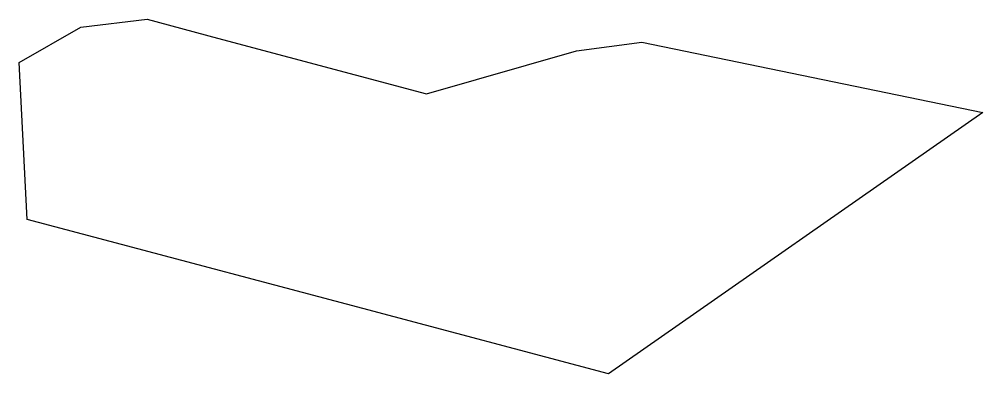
# Model space of a CAD drawing. Header units: metres. Extents: x 256849 to 256952, y 386133 to 386171.
import ezdxf

# ---------------------------------------------------------------- set-up
doc = ezdxf.new("R2010")
doc.units = ezdxf.units.M

msp = doc.modelspace()

# ---------------------------------------------------------------- linework, layer by layer
msp.add_polyline3d([(256849.677338, 386149.897273, 53.98338), (256848.8356, 386166.643914, 29.448724), (256855.406705, 386170.439936, 21.161179), (256862.491934, 386171.268749, 17.073593), (256869.990574, 386169.234369, 17.072074), (256892.307975, 386163.313879, 16.868196), (256908.316516, 386167.888882, 3.618748), (256915.293128, 386168.828827, -0.590114), (256951.679058, 386161.311641, -4.094379), (256911.747583, 386133.418758, 53.434406), (256885.505121, 386140.399064, 53.646584), (256856.786624, 386148.009888, 53.920503), (256849.677338, 386149.897273, 53.98338)])

doc.saveas('drawing.dxf')
